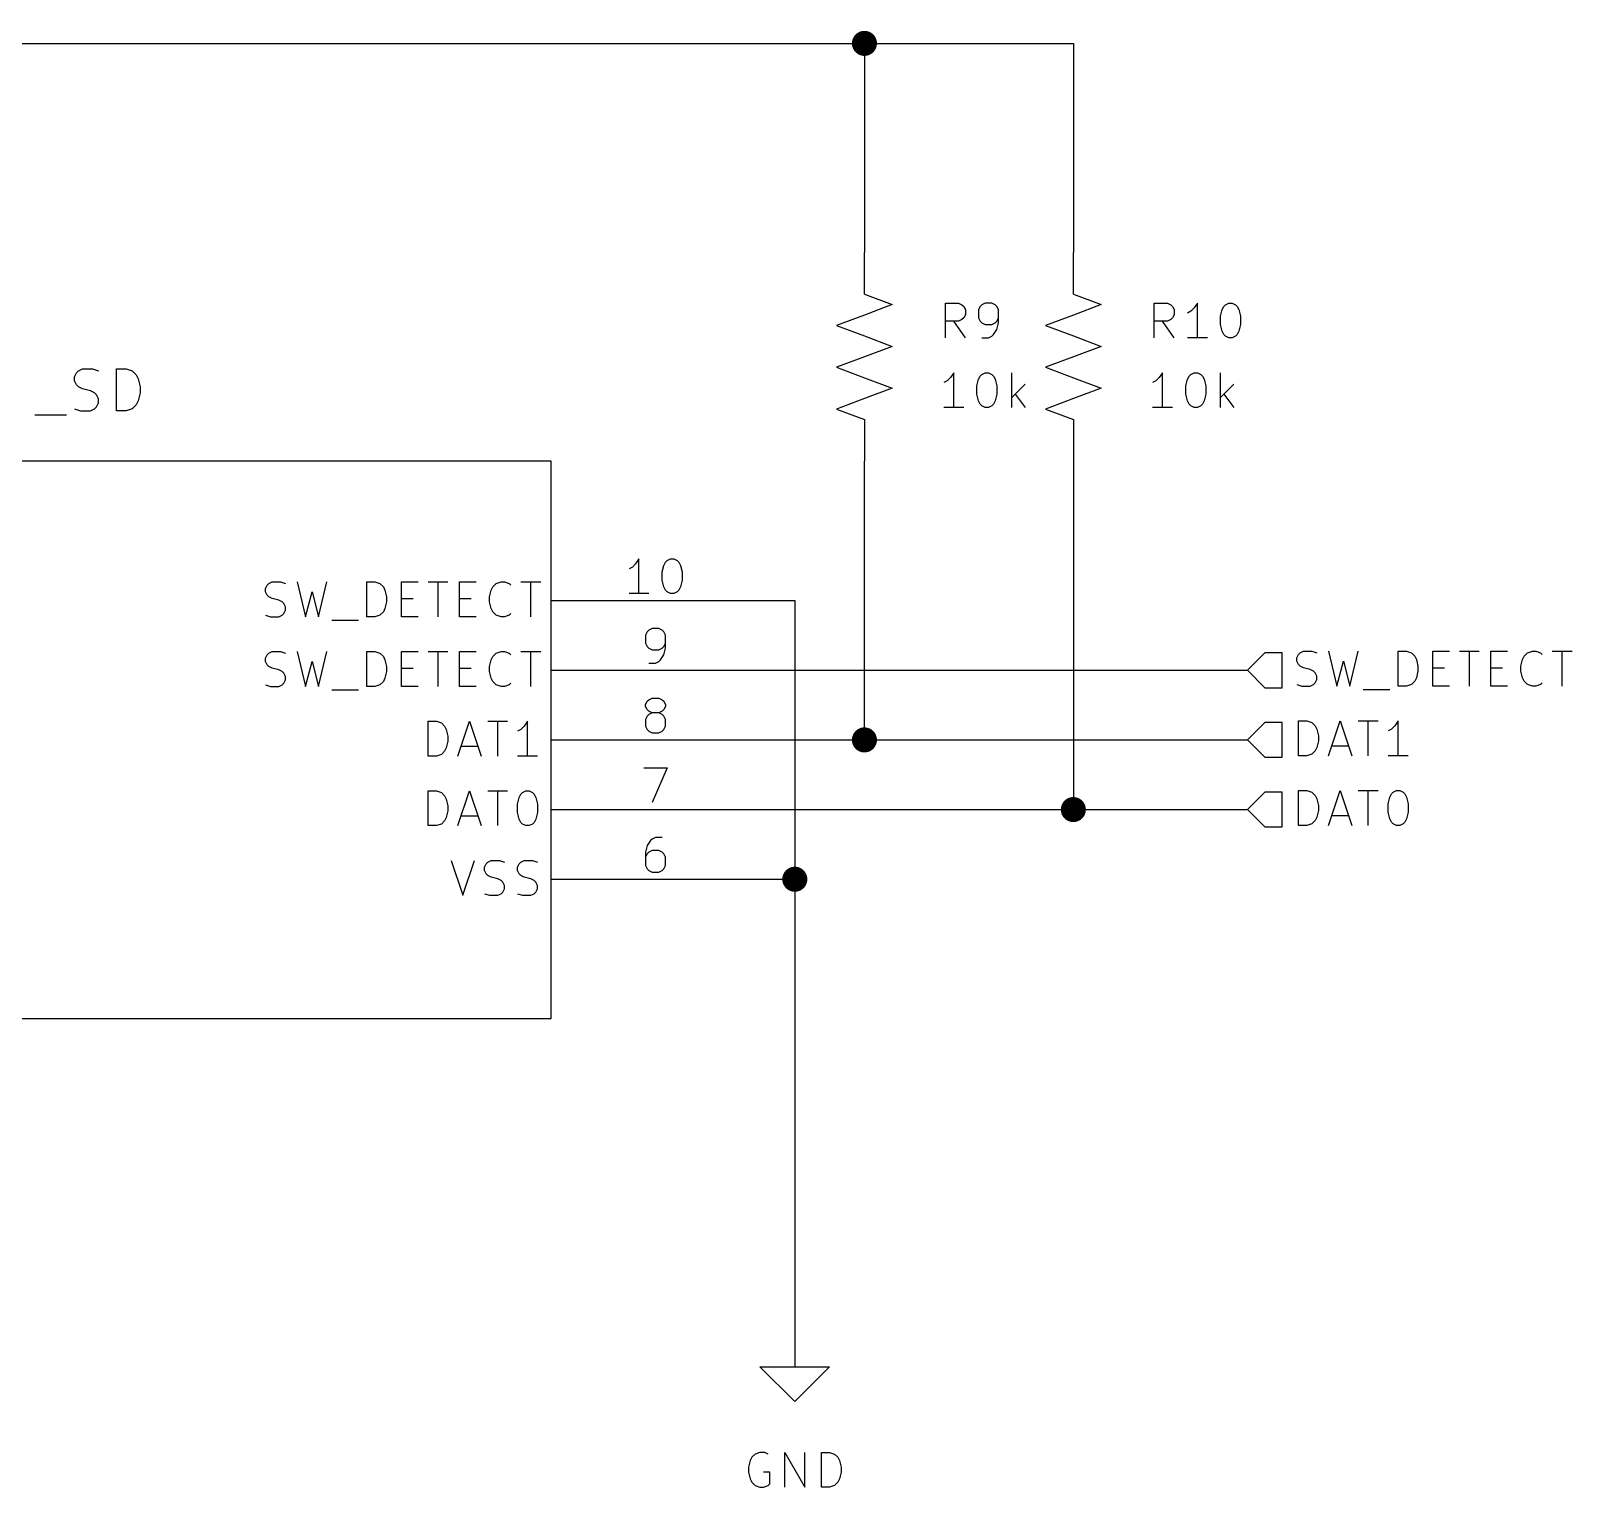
# Model space of a CAD drawing. Extents: x 0.4 to 11.3, y -7.9 to -0.4.
# Drawn here: x 5.853 to 8.066, y -5.373 to -3.282 of the extents above; entities that cross this region are included whole.
import ezdxf

# ---------------------------------------------------------------- set-up
doc = ezdxf.new("R2010")
doc.units = 0
doc.header["$MEASUREMENT"] = 0
for name, color, linetype in [('BROWN2', 54, 'CONTINUOUS'), ('CYAN2', 4, 'CONTINUOUS'), ('GREEN3', 91, 'CONTINUOUS'), ('LYELLOW', 51, 'CONTINUOUS'), ('RED2', 1, 'CONTINUOUS'), ('RED3', 11, 'CONTINUOUS')]:
    doc.layers.add(name, color=color, linetype=linetype)

msp = doc.modelspace()

# ---------------------------------------------------------------- linework, layer by layer
at = {"layer": 'BROWN2', "linetype": 'CONTINUOUS'}
for p, q in [((7.625, -4.175), (7.6, -4.2)), ((7.65, -4.175), (7.625, -4.175)), ((7.65, -4.225), (7.65, -4.175)), ((7.6711, -4.1823), (7.6735, -4.1776)), ((7.6711, -4.1871), (7.6711, -4.1823)), ((7.6735, -4.1776), (7.6759, -4.1752)), ((7.6759, -4.1752), (7.6807, -4.1728)), ((7.6807, -4.1728), (7.6926, -4.1728)), ((7.6926, -4.1728), (7.6997, -4.1752)), ((7.7164, -4.1728), (7.7283, -4.2228)), ((7.7473, -4.2228), (7.7592, -4.1728)), ((7.8164, -4.2228), (7.8164, -4.1728)), ((7.8164, -4.1728), (7.8283, -4.1728)), ((7.8283, -4.1728), (7.8354, -4.1752)), ((7.8354, -4.1752), (7.8402, -4.1799)), ((7.8402, -4.1799), (7.8426, -4.1847)), ((7.8664, -4.2228), (7.8664, -4.1728)), ((7.8664, -4.1728), (7.8902, -4.1728)), ((7.9045, -4.1728), (7.933, -4.1728)), ((7.9187, -4.2228), (7.9187, -4.1728)), ((7.9497, -4.2228), (7.9497, -4.1728)), ((7.9497, -4.1728), (7.9735, -4.1728)), ((7.9949, -4.1847), (7.9973, -4.1799)), ((7.9973, -4.1799), (8.0021, -4.1752)), ((8.0021, -4.1752), (8.0092, -4.1728)), ((8.0092, -4.1728), (8.014, -4.1728)), ((8.014, -4.1728), (8.0211, -4.1752)), ((8.0211, -4.1752), (8.0235, -4.1776)), ((8.0378, -4.1728), (8.0664, -4.1728)), ((8.0521, -4.2228), (8.0521, -4.1728)), ((7.6, -4.2), (7.625, -4.225)), ((7.6735, -4.1919), (7.6711, -4.1871)), ((7.6759, -4.1942), (7.6735, -4.1919)), ((7.6807, -4.1966), (7.6759, -4.1942)), ((7.6902, -4.199), (7.6807, -4.1966)), ((7.6949, -4.2014), (7.6902, -4.199)), ((7.6973, -4.2038), (7.6949, -4.2014)), ((7.6997, -4.2085), (7.6973, -4.2038)), ((7.7283, -4.2228), (7.7378, -4.1871)), ((7.7378, -4.1871), (7.7473, -4.2228)), ((7.8426, -4.1847), (7.8449, -4.1942)), ((7.8449, -4.2014), (7.8426, -4.2109)), ((7.8449, -4.1942), (7.8449, -4.2014)), ((7.8664, -4.1966), (7.883, -4.1966)), ((7.9497, -4.1966), (7.9664, -4.1966)), ((7.9926, -4.1942), (7.9949, -4.1847)), ((7.9926, -4.2014), (7.9926, -4.1942)), ((7.9949, -4.2109), (7.9926, -4.2014)), ((7.625, -4.225), (7.65, -4.225)), ((7.6711, -4.2204), (7.6783, -4.2228)), ((7.6783, -4.2228), (7.6902, -4.2228)), ((7.6902, -4.2228), (7.6949, -4.2204)), ((7.6949, -4.2204), (7.6973, -4.218)), ((7.6973, -4.218), (7.6997, -4.2133)), ((7.6997, -4.2133), (7.6997, -4.2085)), ((7.7664, -4.2276), (7.8045, -4.2276)), ((7.8283, -4.2228), (7.8164, -4.2228)), ((7.8354, -4.2204), (7.8283, -4.2228)), ((7.8402, -4.2157), (7.8354, -4.2204)), ((7.8426, -4.2109), (7.8402, -4.2157)), ((7.8902, -4.2228), (7.8664, -4.2228)), ((7.9735, -4.2228), (7.9497, -4.2228)), ((7.9973, -4.2157), (7.9949, -4.2109)), ((8.0021, -4.2204), (7.9973, -4.2157)), ((8.0092, -4.2228), (8.0021, -4.2204)), ((8.014, -4.2228), (8.0092, -4.2228)), ((8.0211, -4.2204), (8.014, -4.2228)), ((8.0235, -4.218), (8.0211, -4.2204)), ((7.625, -4.275), (7.6, -4.3)), ((7.65, -4.275), (7.625, -4.275)), ((7.65, -4.325), (7.65, -4.275)), ((7.6735, -4.3228), (7.6735, -4.2728)), ((7.6735, -4.2728), (7.6854, -4.2728)), ((7.6854, -4.2728), (7.6926, -4.2752)), ((7.6926, -4.2752), (7.6973, -4.2799)), ((7.6973, -4.2799), (7.6997, -4.2847)), ((7.6997, -4.2847), (7.7021, -4.2942)), ((7.7164, -4.3228), (7.733, -4.2728)), ((7.733, -4.2728), (7.7497, -4.3228)), ((7.7592, -4.2728), (7.7878, -4.2728)), ((7.7735, -4.3228), (7.7735, -4.2728)), ((7.8068, -4.2847), (7.8021, -4.2871)), ((7.8116, -4.2799), (7.8068, -4.2847)), ((7.8164, -4.2728), (7.8116, -4.2799)), ((7.8164, -4.3228), (7.8164, -4.2728)), ((7.6, -4.3), (7.625, -4.325)), ((7.6973, -4.3157), (7.6926, -4.3204)), ((7.6997, -4.3109), (7.6973, -4.3157)), ((7.7021, -4.3014), (7.6997, -4.3109)), ((7.7021, -4.2942), (7.7021, -4.3014)), ((7.7211, -4.3085), (7.7449, -4.3085)), ((7.625, -4.325), (7.65, -4.325)), ((7.6854, -4.3228), (7.6735, -4.3228)), ((7.6926, -4.3204), (7.6854, -4.3228)), ((7.8307, -4.3228), (7.8021, -4.3228)), ((7.625, -4.375), (7.6, -4.4)), ((7.65, -4.375), (7.625, -4.375)), ((7.65, -4.425), (7.65, -4.375)), ((7.6735, -4.4228), (7.6735, -4.3728)), ((7.6735, -4.3728), (7.6854, -4.3728)), ((7.6854, -4.3728), (7.6926, -4.3752)), ((7.6926, -4.3752), (7.6973, -4.3799)), ((7.6973, -4.3799), (7.6997, -4.3847)), ((7.7164, -4.4228), (7.733, -4.3728)), ((7.733, -4.3728), (7.7497, -4.4228)), ((7.7592, -4.3728), (7.7878, -4.3728)), ((7.7735, -4.4228), (7.7735, -4.3728)), ((7.8021, -4.3919), (7.8045, -4.3823)), ((7.8045, -4.3823), (7.8068, -4.3776)), ((7.8068, -4.3776), (7.8092, -4.3752)), ((7.8092, -4.3752), (7.814, -4.3728)), ((7.814, -4.3728), (7.8188, -4.3728)), ((7.8188, -4.3728), (7.8235, -4.3752)), ((7.8235, -4.3752), (7.8259, -4.3776)), ((7.8259, -4.3776), (7.8283, -4.3823)), ((7.8283, -4.3823), (7.8307, -4.3919)), ((7.6, -4.4), (7.625, -4.425)), ((7.6997, -4.3847), (7.7021, -4.3942)), ((7.7021, -4.4014), (7.6997, -4.4109)), ((7.7021, -4.3942), (7.7021, -4.4014)), ((7.8021, -4.4038), (7.8021, -4.3919)), ((7.8045, -4.4133), (7.8021, -4.4038)), ((7.8307, -4.4038), (7.8283, -4.4133)), ((7.8307, -4.3919), (7.8307, -4.4038)), ((7.625, -4.425), (7.65, -4.425)), ((7.6854, -4.4228), (7.6735, -4.4228)), ((7.6926, -4.4204), (7.6854, -4.4228)), ((7.6973, -4.4157), (7.6926, -4.4204)), ((7.6997, -4.4109), (7.6973, -4.4157)), ((7.7211, -4.4085), (7.7449, -4.4085)), ((7.8068, -4.418), (7.8045, -4.4133)), ((7.8092, -4.4204), (7.8068, -4.418)), ((7.814, -4.4228), (7.8092, -4.4204)), ((7.8188, -4.4228), (7.814, -4.4228)), ((7.8235, -4.4204), (7.8188, -4.4228)), ((7.8259, -4.418), (7.8235, -4.4204)), ((7.8283, -4.4133), (7.8259, -4.418))]:
    msp.add_line(p, q, dxfattribs=at)
at = {"layer": 'CYAN2', "linetype": 'CONTINUOUS'}
for p, q in [((7.1663, -3.7228), (7.1663, -3.6728)), ((7.1663, -3.6728), (7.1853, -3.6728)), ((7.1853, -3.6728), (7.1901, -3.6752)), ((7.2234, -3.6728), (7.2187, -3.6752)), ((7.2329, -3.6728), (7.2234, -3.6728)), ((7.2377, -3.6752), (7.2329, -3.6728)), ((7.4663, -3.7228), (7.4663, -3.6728)), ((7.4663, -3.6728), (7.4853, -3.6728)), ((7.4853, -3.6728), (7.4901, -3.6752)), ((7.5282, -3.6728), (7.5234, -3.6799)), ((7.5282, -3.7228), (7.5282, -3.6728)), ((7.5687, -3.6752), (7.5734, -3.6728)), ((7.5734, -3.6728), (7.5782, -3.6728)), ((7.5782, -3.6728), (7.5829, -3.6752)), ((7.1901, -3.6752), (7.1925, -3.6776)), ((7.1925, -3.6942), (7.1901, -3.6966)), ((7.1925, -3.6776), (7.1949, -3.6823)), ((7.1949, -3.6895), (7.1925, -3.6942)), ((7.1949, -3.6823), (7.1949, -3.6895)), ((7.2163, -3.6776), (7.2139, -3.6823)), ((7.2139, -3.6823), (7.2139, -3.6942)), ((7.2139, -3.6942), (7.2163, -3.699)), ((7.2187, -3.6752), (7.2163, -3.6776)), ((7.2401, -3.6776), (7.2377, -3.6752)), ((7.2425, -3.6823), (7.2401, -3.6776)), ((7.2401, -3.699), (7.2425, -3.6942)), ((7.2425, -3.7014), (7.2425, -3.6823)), ((7.4901, -3.6752), (7.4925, -3.6776)), ((7.4925, -3.6942), (7.4901, -3.6966)), ((7.4925, -3.6776), (7.4949, -3.6823)), ((7.4949, -3.6895), (7.4925, -3.6942)), ((7.4949, -3.6823), (7.4949, -3.6895)), ((7.5187, -3.6847), (7.5139, -3.6871)), ((7.5234, -3.6799), (7.5187, -3.6847)), ((7.5615, -3.6918), (7.5639, -3.6823)), ((7.5615, -3.7038), (7.5615, -3.6918)), ((7.5639, -3.6823), (7.5663, -3.6776)), ((7.5663, -3.6776), (7.5687, -3.6752)), ((7.5829, -3.6752), (7.5853, -3.6776)), ((7.5853, -3.6776), (7.5877, -3.6823)), ((7.5877, -3.6823), (7.5901, -3.6918)), ((7.5901, -3.6918), (7.5901, -3.7038)), ((7.1853, -3.699), (7.1663, -3.699)), ((7.1949, -3.7228), (7.1782, -3.699)), ((7.1901, -3.6966), (7.1853, -3.699)), ((7.2163, -3.699), (7.2187, -3.7014)), ((7.2187, -3.7014), (7.2234, -3.7038)), ((7.2234, -3.7038), (7.2329, -3.7038)), ((7.2329, -3.7038), (7.2377, -3.7014)), ((7.2329, -3.7204), (7.2353, -3.718)), ((7.2353, -3.718), (7.2401, -3.7109)), ((7.2377, -3.7014), (7.2401, -3.699)), ((7.2401, -3.7109), (7.2425, -3.7014)), ((7.4853, -3.699), (7.4663, -3.699)), ((7.4949, -3.7228), (7.4782, -3.699)), ((7.4901, -3.6966), (7.4853, -3.699)), ((7.5639, -3.7133), (7.5615, -3.7038)), ((7.5663, -3.718), (7.5639, -3.7133)), ((7.5687, -3.7204), (7.5663, -3.718)), ((7.5853, -3.718), (7.5829, -3.7204)), ((7.5877, -3.7133), (7.5853, -3.718)), ((7.5901, -3.7038), (7.5877, -3.7133)), ((7.2187, -3.7228), (7.2282, -3.7228)), ((7.2282, -3.7228), (7.2329, -3.7204)), ((7.5425, -3.7228), (7.5139, -3.7228)), ((7.5734, -3.7228), (7.5687, -3.7204)), ((7.5782, -3.7228), (7.5734, -3.7228)), ((7.5829, -3.7204), (7.5782, -3.7228)), ((5.9157, -3.7788), (5.9186, -3.7731)), ((5.9157, -3.7788), (5.9186, -3.7731)), ((5.9157, -3.7845), (5.9157, -3.7788)), ((5.9157, -3.7845), (5.9157, -3.7788)), ((5.9186, -3.7902), (5.9157, -3.7845)), ((5.9186, -3.7902), (5.9157, -3.7845)), ((5.9186, -3.7731), (5.9214, -3.7702)), ((5.9186, -3.7731), (5.9214, -3.7702)), ((5.9214, -3.7702), (5.9271, -3.7674)), ((5.9214, -3.7702), (5.9271, -3.7674)), ((5.9271, -3.7674), (5.9414, -3.7674)), ((5.9271, -3.7674), (5.9414, -3.7674)), ((5.9414, -3.7674), (5.95, -3.7702)), ((5.9414, -3.7674), (5.95, -3.7702)), ((5.9757, -3.8274), (5.9757, -3.7674)), ((5.9757, -3.7674), (5.99, -3.7674)), ((5.9757, -3.8274), (5.9757, -3.7674)), ((5.9757, -3.7674), (5.99, -3.7674)), ((5.99, -3.7674), (5.9986, -3.7702)), ((5.99, -3.7674), (5.9986, -3.7702)), ((5.9986, -3.7702), (6.0043, -3.7759)), ((5.9986, -3.7702), (6.0043, -3.7759)), ((6.0043, -3.7759), (6.0071, -3.7816)), ((6.0043, -3.7759), (6.0071, -3.7816)), ((6.0071, -3.7816), (6.01, -3.7931)), ((6.0071, -3.7816), (6.01, -3.7931)), ((7.1687, -3.7847), (7.1639, -3.7871)), ((7.1734, -3.7799), (7.1687, -3.7847)), ((7.1782, -3.7728), (7.1734, -3.7799)), ((7.1782, -3.8228), (7.1782, -3.7728)), ((7.2115, -3.7918), (7.2139, -3.7823)), ((7.2139, -3.7823), (7.2163, -3.7776)), ((7.2163, -3.7776), (7.2187, -3.7752)), ((7.2187, -3.7752), (7.2234, -3.7728)), ((7.2234, -3.7728), (7.2282, -3.7728)), ((7.2282, -3.7728), (7.2329, -3.7752)), ((7.2329, -3.7752), (7.2353, -3.7776)), ((7.2353, -3.7776), (7.2377, -3.7823)), ((7.2377, -3.7823), (7.2401, -3.7918)), ((7.2615, -3.8228), (7.2615, -3.7728)), ((7.4687, -3.7847), (7.4639, -3.7871)), ((7.4734, -3.7799), (7.4687, -3.7847)), ((7.4782, -3.7728), (7.4734, -3.7799)), ((7.4782, -3.8228), (7.4782, -3.7728)), ((7.5115, -3.7918), (7.5139, -3.7823)), ((7.5139, -3.7823), (7.5163, -3.7776)), ((7.5163, -3.7776), (7.5187, -3.7752)), ((7.5187, -3.7752), (7.5234, -3.7728)), ((7.5234, -3.7728), (7.5282, -3.7728)), ((7.5282, -3.7728), (7.5329, -3.7752)), ((7.5329, -3.7752), (7.5353, -3.7776)), ((7.5353, -3.7776), (7.5377, -3.7823)), ((7.5377, -3.7823), (7.5401, -3.7918)), ((7.5615, -3.8228), (7.5615, -3.7728)), ((5.9214, -3.7931), (5.9186, -3.7902)), ((5.9214, -3.7931), (5.9186, -3.7902)), ((5.9271, -3.7959), (5.9214, -3.7931)), ((5.9271, -3.7959), (5.9214, -3.7931)), ((5.9386, -3.7988), (5.9271, -3.7959)), ((5.9386, -3.7988), (5.9271, -3.7959)), ((5.9443, -3.8016), (5.9386, -3.7988)), ((5.9443, -3.8016), (5.9386, -3.7988)), ((5.9471, -3.8045), (5.9443, -3.8016)), ((5.9471, -3.8045), (5.9443, -3.8016)), ((5.95, -3.8102), (5.9471, -3.8045)), ((5.95, -3.8102), (5.9471, -3.8045)), ((6.01, -3.8016), (6.0071, -3.8131)), ((6.01, -3.8016), (6.0071, -3.8131)), ((6.01, -3.7931), (6.01, -3.8016)), ((6.01, -3.7931), (6.01, -3.8016)), ((7.2115, -3.8038), (7.2115, -3.7918)), ((7.2139, -3.8133), (7.2115, -3.8038)), ((7.2401, -3.8038), (7.2377, -3.8133)), ((7.2401, -3.7918), (7.2401, -3.8038)), ((7.2806, -3.7895), (7.2615, -3.8085)), ((7.2663, -3.8038), (7.2806, -3.8228)), ((7.5115, -3.8038), (7.5115, -3.7918)), ((7.5139, -3.8133), (7.5115, -3.8038)), ((7.5401, -3.8038), (7.5377, -3.8133)), ((7.5401, -3.7918), (7.5401, -3.8038)), ((7.5806, -3.7895), (7.5615, -3.8085)), ((7.5663, -3.8038), (7.5806, -3.8228)), ((5.9157, -3.8245), (5.9243, -3.8274)), ((5.9157, -3.8245), (5.9243, -3.8274)), ((5.9243, -3.8274), (5.9386, -3.8274)), ((5.9243, -3.8274), (5.9386, -3.8274)), ((5.9386, -3.8274), (5.9443, -3.8245)), ((5.9386, -3.8274), (5.9443, -3.8245)), ((5.9443, -3.8245), (5.9471, -3.8216)), ((5.9443, -3.8245), (5.9471, -3.8216)), ((5.9471, -3.8216), (5.95, -3.8159)), ((5.9471, -3.8216), (5.95, -3.8159)), ((5.95, -3.8159), (5.95, -3.8102)), ((5.95, -3.8159), (5.95, -3.8102)), ((5.99, -3.8274), (5.9757, -3.8274)), ((5.99, -3.8274), (5.9757, -3.8274)), ((5.9986, -3.8245), (5.99, -3.8274)), ((5.9986, -3.8245), (5.99, -3.8274)), ((6.0043, -3.8188), (5.9986, -3.8245)), ((6.0043, -3.8188), (5.9986, -3.8245)), ((6.0071, -3.8131), (6.0043, -3.8188)), ((6.0071, -3.8131), (6.0043, -3.8188)), ((7.1925, -3.8228), (7.1639, -3.8228)), ((7.2163, -3.818), (7.2139, -3.8133)), ((7.2187, -3.8204), (7.2163, -3.818)), ((7.2234, -3.8228), (7.2187, -3.8204)), ((7.2282, -3.8228), (7.2234, -3.8228)), ((7.2329, -3.8204), (7.2282, -3.8228)), ((7.2353, -3.818), (7.2329, -3.8204)), ((7.2377, -3.8133), (7.2353, -3.818)), ((7.4925, -3.8228), (7.4639, -3.8228)), ((7.5163, -3.818), (7.5139, -3.8133)), ((7.5187, -3.8204), (7.5163, -3.818)), ((7.5234, -3.8228), (7.5187, -3.8204)), ((7.5282, -3.8228), (7.5234, -3.8228)), ((7.5329, -3.8204), (7.5282, -3.8228)), ((7.5353, -3.818), (7.5329, -3.8204)), ((7.5377, -3.8133), (7.5353, -3.818)), ((5.8586, -3.8331), (5.9043, -3.8331)), ((5.8586, -3.8331), (5.9043, -3.8331)), ((6.19, -4.0827), (6.1924, -4.0779)), ((6.19, -4.0827), (6.1924, -4.0779)), ((6.19, -4.0874), (6.19, -4.0827)), ((6.19, -4.0874), (6.19, -4.0827)), ((6.1924, -4.0922), (6.19, -4.0874)), ((6.1924, -4.0922), (6.19, -4.0874)), ((6.1924, -4.0779), (6.1948, -4.0755)), ((6.1924, -4.0779), (6.1948, -4.0755)), ((6.1948, -4.0946), (6.1924, -4.0922)), ((6.1948, -4.0946), (6.1924, -4.0922)), ((6.1948, -4.0755), (6.1995, -4.0731)), ((6.1948, -4.0755), (6.1995, -4.0731)), ((6.1995, -4.0969), (6.1948, -4.0946)), ((6.1995, -4.0969), (6.1948, -4.0946)), ((6.1995, -4.0731), (6.2114, -4.0731)), ((6.1995, -4.0731), (6.2114, -4.0731)), ((6.2114, -4.0731), (6.2186, -4.0755)), ((6.2114, -4.0731), (6.2186, -4.0755)), ((6.2352, -4.0731), (6.2471, -4.1231)), ((6.2352, -4.0731), (6.2471, -4.1231)), ((6.2471, -4.1231), (6.2567, -4.0874)), ((6.2471, -4.1231), (6.2567, -4.0874)), ((6.2567, -4.0874), (6.2662, -4.1231)), ((6.2567, -4.0874), (6.2662, -4.1231)), ((6.2662, -4.1231), (6.2781, -4.0731)), ((6.2662, -4.1231), (6.2781, -4.0731)), ((6.3352, -4.1231), (6.3352, -4.0731)), ((6.3352, -4.0731), (6.3471, -4.0731)), ((6.3352, -4.1231), (6.3352, -4.0731)), ((6.3352, -4.0731), (6.3471, -4.0731)), ((6.3471, -4.0731), (6.3543, -4.0755)), ((6.3471, -4.0731), (6.3543, -4.0755)), ((6.3543, -4.0755), (6.3591, -4.0803)), ((6.3543, -4.0755), (6.3591, -4.0803)), ((6.3591, -4.0803), (6.3614, -4.085)), ((6.3591, -4.0803), (6.3614, -4.085)), ((6.3614, -4.085), (6.3638, -4.0946)), ((6.3614, -4.085), (6.3638, -4.0946)), ((6.3638, -4.0946), (6.3638, -4.1017)), ((6.3638, -4.0946), (6.3638, -4.1017)), ((6.3852, -4.1231), (6.3852, -4.0731)), ((6.3852, -4.0731), (6.4091, -4.0731)), ((6.3852, -4.1231), (6.3852, -4.0731)), ((6.3852, -4.0731), (6.4091, -4.0731)), ((6.4233, -4.0731), (6.4519, -4.0731)), ((6.4233, -4.0731), (6.4519, -4.0731)), ((6.4376, -4.1231), (6.4376, -4.0731)), ((6.4376, -4.1231), (6.4376, -4.0731)), ((6.4686, -4.1231), (6.4686, -4.0731)), ((6.4686, -4.0731), (6.4924, -4.0731)), ((6.4686, -4.1231), (6.4686, -4.0731)), ((6.4686, -4.0731), (6.4924, -4.0731)), ((6.5114, -4.0946), (6.5138, -4.085)), ((6.5114, -4.0946), (6.5138, -4.085)), ((6.5114, -4.1017), (6.5114, -4.0946)), ((6.5114, -4.1017), (6.5114, -4.0946)), ((6.5138, -4.085), (6.5162, -4.0803)), ((6.5138, -4.085), (6.5162, -4.0803)), ((6.5162, -4.0803), (6.521, -4.0755)), ((6.5162, -4.0803), (6.521, -4.0755)), ((6.521, -4.0755), (6.5281, -4.0731)), ((6.521, -4.0755), (6.5281, -4.0731)), ((6.5281, -4.0731), (6.5329, -4.0731)), ((6.5281, -4.0731), (6.5329, -4.0731)), ((6.5329, -4.0731), (6.54, -4.0755)), ((6.5329, -4.0731), (6.54, -4.0755)), ((6.54, -4.0755), (6.5424, -4.0779)), ((6.54, -4.0755), (6.5424, -4.0779)), ((6.5567, -4.0731), (6.5852, -4.0731)), ((6.5567, -4.0731), (6.5852, -4.0731)), ((6.571, -4.1231), (6.571, -4.0731)), ((6.571, -4.1231), (6.571, -4.0731)), ((6.2091, -4.0993), (6.1995, -4.0969)), ((6.2091, -4.0993), (6.1995, -4.0969)), ((6.2138, -4.1017), (6.2091, -4.0993)), ((6.2138, -4.1017), (6.2091, -4.0993)), ((6.2162, -4.1041), (6.2138, -4.1017)), ((6.2162, -4.1041), (6.2138, -4.1017)), ((6.2186, -4.1088), (6.2162, -4.1041)), ((6.2186, -4.1088), (6.2162, -4.1041)), ((6.2162, -4.1184), (6.2186, -4.1136)), ((6.2162, -4.1184), (6.2186, -4.1136)), ((6.2186, -4.1136), (6.2186, -4.1088)), ((6.2186, -4.1136), (6.2186, -4.1088)), ((6.3591, -4.116), (6.3543, -4.1208)), ((6.3591, -4.116), (6.3543, -4.1208)), ((6.3614, -4.1112), (6.3591, -4.116)), ((6.3614, -4.1112), (6.3591, -4.116)), ((6.3638, -4.1017), (6.3614, -4.1112)), ((6.3638, -4.1017), (6.3614, -4.1112)), ((6.3852, -4.0969), (6.4019, -4.0969)), ((6.3852, -4.0969), (6.4019, -4.0969)), ((6.4686, -4.0969), (6.4852, -4.0969)), ((6.4686, -4.0969), (6.4852, -4.0969)), ((6.5138, -4.1112), (6.5114, -4.1017)), ((6.5138, -4.1112), (6.5114, -4.1017)), ((6.5162, -4.116), (6.5138, -4.1112)), ((6.5162, -4.116), (6.5138, -4.1112)), ((6.521, -4.1208), (6.5162, -4.116)), ((6.521, -4.1208), (6.5162, -4.116)), ((6.19, -4.1208), (6.1971, -4.1231)), ((6.19, -4.1208), (6.1971, -4.1231)), ((6.1971, -4.1231), (6.2091, -4.1231)), ((6.1971, -4.1231), (6.2091, -4.1231)), ((6.2091, -4.1231), (6.2138, -4.1208)), ((6.2091, -4.1231), (6.2138, -4.1208)), ((6.2138, -4.1208), (6.2162, -4.1184)), ((6.2138, -4.1208), (6.2162, -4.1184)), ((6.2852, -4.1279), (6.3233, -4.1279)), ((6.2852, -4.1279), (6.3233, -4.1279)), ((6.3471, -4.1231), (6.3352, -4.1231)), ((6.3471, -4.1231), (6.3352, -4.1231)), ((6.3543, -4.1208), (6.3471, -4.1231)), ((6.3543, -4.1208), (6.3471, -4.1231)), ((6.4091, -4.1231), (6.3852, -4.1231)), ((6.4091, -4.1231), (6.3852, -4.1231)), ((6.4924, -4.1231), (6.4686, -4.1231)), ((6.4924, -4.1231), (6.4686, -4.1231)), ((6.5281, -4.1231), (6.521, -4.1208)), ((6.5281, -4.1231), (6.521, -4.1208)), ((6.5329, -4.1231), (6.5281, -4.1231)), ((6.5329, -4.1231), (6.5281, -4.1231)), ((6.54, -4.1208), (6.5329, -4.1231)), ((6.54, -4.1208), (6.5329, -4.1231)), ((6.5424, -4.1184), (6.54, -4.1208)), ((6.5424, -4.1184), (6.54, -4.1208)), ((6.19, -4.1827), (6.1924, -4.1779)), ((6.19, -4.1827), (6.1924, -4.1779)), ((6.19, -4.1874), (6.19, -4.1827)), ((6.19, -4.1874), (6.19, -4.1827)), ((6.1924, -4.1779), (6.1948, -4.1755)), ((6.1924, -4.1779), (6.1948, -4.1755)), ((6.1948, -4.1755), (6.1995, -4.1731)), ((6.1948, -4.1755), (6.1995, -4.1731)), ((6.1995, -4.1731), (6.2114, -4.1731)), ((6.1995, -4.1731), (6.2114, -4.1731)), ((6.2114, -4.1731), (6.2186, -4.1755)), ((6.2114, -4.1731), (6.2186, -4.1755)), ((6.2352, -4.1731), (6.2471, -4.2231)), ((6.2352, -4.1731), (6.2471, -4.2231)), ((6.2662, -4.2231), (6.2781, -4.1731)), ((6.2662, -4.2231), (6.2781, -4.1731)), ((6.3352, -4.2231), (6.3352, -4.1731)), ((6.3352, -4.1731), (6.3471, -4.1731)), ((6.3352, -4.2231), (6.3352, -4.1731)), ((6.3352, -4.1731), (6.3471, -4.1731)), ((6.3471, -4.1731), (6.3543, -4.1755)), ((6.3471, -4.1731), (6.3543, -4.1755)), ((6.3543, -4.1755), (6.3591, -4.1803)), ((6.3543, -4.1755), (6.3591, -4.1803)), ((6.3591, -4.1803), (6.3614, -4.185)), ((6.3591, -4.1803), (6.3614, -4.185)), ((6.3852, -4.2231), (6.3852, -4.1731)), ((6.3852, -4.1731), (6.4091, -4.1731)), ((6.3852, -4.2231), (6.3852, -4.1731)), ((6.3852, -4.1731), (6.4091, -4.1731)), ((6.4233, -4.1731), (6.4519, -4.1731)), ((6.4233, -4.1731), (6.4519, -4.1731)), ((6.4376, -4.2231), (6.4376, -4.1731)), ((6.4376, -4.2231), (6.4376, -4.1731)), ((6.4686, -4.2231), (6.4686, -4.1731)), ((6.4686, -4.1731), (6.4924, -4.1731)), ((6.4686, -4.2231), (6.4686, -4.1731)), ((6.4686, -4.1731), (6.4924, -4.1731)), ((6.5138, -4.185), (6.5162, -4.1803)), ((6.5138, -4.185), (6.5162, -4.1803)), ((6.5162, -4.1803), (6.521, -4.1755)), ((6.5162, -4.1803), (6.521, -4.1755)), ((6.521, -4.1755), (6.5281, -4.1731)), ((6.521, -4.1755), (6.5281, -4.1731)), ((6.5281, -4.1731), (6.5329, -4.1731)), ((6.5281, -4.1731), (6.5329, -4.1731)), ((6.5329, -4.1731), (6.54, -4.1755)), ((6.5329, -4.1731), (6.54, -4.1755)), ((6.54, -4.1755), (6.5424, -4.1779)), ((6.54, -4.1755), (6.5424, -4.1779)), ((6.5567, -4.1731), (6.5852, -4.1731)), ((6.5567, -4.1731), (6.5852, -4.1731)), ((6.571, -4.2231), (6.571, -4.1731)), ((6.571, -4.2231), (6.571, -4.1731)), ((6.1924, -4.1922), (6.19, -4.1874)), ((6.1924, -4.1922), (6.19, -4.1874)), ((6.1948, -4.1946), (6.1924, -4.1922)), ((6.1948, -4.1946), (6.1924, -4.1922)), ((6.1995, -4.1969), (6.1948, -4.1946)), ((6.1995, -4.1969), (6.1948, -4.1946)), ((6.2091, -4.1993), (6.1995, -4.1969)), ((6.2091, -4.1993), (6.1995, -4.1969)), ((6.2138, -4.2017), (6.2091, -4.1993)), ((6.2138, -4.2017), (6.2091, -4.1993)), ((6.2162, -4.2041), (6.2138, -4.2017)), ((6.2162, -4.2041), (6.2138, -4.2017)), ((6.2186, -4.2088), (6.2162, -4.2041)), ((6.2186, -4.2088), (6.2162, -4.2041)), ((6.2471, -4.2231), (6.2567, -4.1874)), ((6.2471, -4.2231), (6.2567, -4.1874)), ((6.2567, -4.1874), (6.2662, -4.2231)), ((6.2567, -4.1874), (6.2662, -4.2231)), ((6.3614, -4.185), (6.3638, -4.1946)), ((6.3614, -4.185), (6.3638, -4.1946)), ((6.3638, -4.2017), (6.3614, -4.2112)), ((6.3638, -4.2017), (6.3614, -4.2112)), ((6.3638, -4.1946), (6.3638, -4.2017)), ((6.3638, -4.1946), (6.3638, -4.2017)), ((6.3852, -4.1969), (6.4019, -4.1969)), ((6.3852, -4.1969), (6.4019, -4.1969)), ((6.4686, -4.1969), (6.4852, -4.1969)), ((6.4686, -4.1969), (6.4852, -4.1969)), ((6.5114, -4.1946), (6.5138, -4.185)), ((6.5114, -4.1946), (6.5138, -4.185)), ((6.5114, -4.2017), (6.5114, -4.1946)), ((6.5114, -4.2017), (6.5114, -4.1946)), ((6.5138, -4.2112), (6.5114, -4.2017)), ((6.5138, -4.2112), (6.5114, -4.2017)), ((6.19, -4.2208), (6.1971, -4.2231)), ((6.19, -4.2208), (6.1971, -4.2231)), ((6.1971, -4.2231), (6.2091, -4.2231)), ((6.1971, -4.2231), (6.2091, -4.2231)), ((6.2091, -4.2231), (6.2138, -4.2208)), ((6.2091, -4.2231), (6.2138, -4.2208)), ((6.2138, -4.2208), (6.2162, -4.2184)), ((6.2138, -4.2208), (6.2162, -4.2184)), ((6.2162, -4.2184), (6.2186, -4.2136)), ((6.2162, -4.2184), (6.2186, -4.2136)), ((6.2186, -4.2136), (6.2186, -4.2088)), ((6.2186, -4.2136), (6.2186, -4.2088)), ((6.3471, -4.2231), (6.3352, -4.2231)), ((6.3471, -4.2231), (6.3352, -4.2231)), ((6.3543, -4.2208), (6.3471, -4.2231)), ((6.3543, -4.2208), (6.3471, -4.2231)), ((6.3591, -4.216), (6.3543, -4.2208)), ((6.3591, -4.216), (6.3543, -4.2208)), ((6.3614, -4.2112), (6.3591, -4.216)), ((6.3614, -4.2112), (6.3591, -4.216)), ((6.4091, -4.2231), (6.3852, -4.2231)), ((6.4091, -4.2231), (6.3852, -4.2231)), ((6.4924, -4.2231), (6.4686, -4.2231)), ((6.4924, -4.2231), (6.4686, -4.2231)), ((6.5162, -4.216), (6.5138, -4.2112)), ((6.5162, -4.216), (6.5138, -4.2112)), ((6.521, -4.2208), (6.5162, -4.216)), ((6.521, -4.2208), (6.5162, -4.216)), ((6.5281, -4.2231), (6.521, -4.2208)), ((6.5281, -4.2231), (6.521, -4.2208)), ((6.5329, -4.2231), (6.5281, -4.2231)), ((6.5329, -4.2231), (6.5281, -4.2231)), ((6.54, -4.2208), (6.5329, -4.2231)), ((6.54, -4.2208), (6.5329, -4.2231)), ((6.5424, -4.2184), (6.54, -4.2208)), ((6.5424, -4.2184), (6.54, -4.2208)), ((6.2852, -4.2279), (6.3233, -4.2279)), ((6.2852, -4.2279), (6.3233, -4.2279)), ((6.4233, -4.3231), (6.4233, -4.2731)), ((6.4233, -4.2731), (6.4352, -4.2731)), ((6.4233, -4.3231), (6.4233, -4.2731)), ((6.4233, -4.2731), (6.4352, -4.2731)), ((6.4352, -4.2731), (6.4424, -4.2755)), ((6.4352, -4.2731), (6.4424, -4.2755)), ((6.4424, -4.2755), (6.4471, -4.2803)), ((6.4424, -4.2755), (6.4471, -4.2803)), ((6.4471, -4.2803), (6.4495, -4.285)), ((6.4471, -4.2803), (6.4495, -4.285)), ((6.4495, -4.285), (6.4519, -4.2946)), ((6.4495, -4.285), (6.4519, -4.2946)), ((6.4662, -4.3231), (6.4829, -4.2731)), ((6.4662, -4.3231), (6.4829, -4.2731)), ((6.4829, -4.2731), (6.4995, -4.3231)), ((6.4829, -4.2731), (6.4995, -4.3231)), ((6.509, -4.2731), (6.5376, -4.2731)), ((6.509, -4.2731), (6.5376, -4.2731)), ((6.5233, -4.3231), (6.5233, -4.2731)), ((6.5233, -4.3231), (6.5233, -4.2731)), ((6.5567, -4.285), (6.5519, -4.2874)), ((6.5567, -4.285), (6.5519, -4.2874)), ((6.5614, -4.2803), (6.5567, -4.285)), ((6.5614, -4.2803), (6.5567, -4.285)), ((6.5662, -4.2731), (6.5614, -4.2803)), ((6.5662, -4.2731), (6.5614, -4.2803)), ((6.5662, -4.3231), (6.5662, -4.2731)), ((6.5662, -4.3231), (6.5662, -4.2731)), ((6.4471, -4.316), (6.4424, -4.3208)), ((6.4471, -4.316), (6.4424, -4.3208)), ((6.4495, -4.3112), (6.4471, -4.316)), ((6.4495, -4.3112), (6.4471, -4.316)), ((6.4519, -4.3017), (6.4495, -4.3112)), ((6.4519, -4.3017), (6.4495, -4.3112)), ((6.4519, -4.2946), (6.4519, -4.3017)), ((6.4519, -4.2946), (6.4519, -4.3017)), ((6.471, -4.3088), (6.4948, -4.3088)), ((6.471, -4.3088), (6.4948, -4.3088)), ((6.4352, -4.3231), (6.4233, -4.3231)), ((6.4352, -4.3231), (6.4233, -4.3231)), ((6.4424, -4.3208), (6.4352, -4.3231)), ((6.4424, -4.3208), (6.4352, -4.3231)), ((6.5805, -4.3231), (6.5519, -4.3231)), ((6.5805, -4.3231), (6.5519, -4.3231)), ((6.4233, -4.4231), (6.4233, -4.3731)), ((6.4233, -4.3731), (6.4352, -4.3731)), ((6.4233, -4.4231), (6.4233, -4.3731)), ((6.4233, -4.3731), (6.4352, -4.3731)), ((6.4352, -4.3731), (6.4424, -4.3755)), ((6.4352, -4.3731), (6.4424, -4.3755)), ((6.4424, -4.3755), (6.4471, -4.3803)), ((6.4424, -4.3755), (6.4471, -4.3803)), ((6.4471, -4.3803), (6.4495, -4.385)), ((6.4471, -4.3803), (6.4495, -4.385)), ((6.4662, -4.4231), (6.4829, -4.3731)), ((6.4662, -4.4231), (6.4829, -4.3731)), ((6.4829, -4.3731), (6.4995, -4.4231)), ((6.4829, -4.3731), (6.4995, -4.4231)), ((6.509, -4.3731), (6.5376, -4.3731)), ((6.509, -4.3731), (6.5376, -4.3731)), ((6.5233, -4.4231), (6.5233, -4.3731)), ((6.5233, -4.4231), (6.5233, -4.3731)), ((6.5519, -4.3922), (6.5543, -4.3827)), ((6.5519, -4.3922), (6.5543, -4.3827)), ((6.5543, -4.3827), (6.5567, -4.3779)), ((6.5543, -4.3827), (6.5567, -4.3779)), ((6.5567, -4.3779), (6.559, -4.3755)), ((6.5567, -4.3779), (6.559, -4.3755)), ((6.559, -4.3755), (6.5638, -4.3731)), ((6.559, -4.3755), (6.5638, -4.3731)), ((6.5638, -4.3731), (6.5686, -4.3731)), ((6.5638, -4.3731), (6.5686, -4.3731)), ((6.5686, -4.3731), (6.5733, -4.3755)), ((6.5686, -4.3731), (6.5733, -4.3755)), ((6.5733, -4.3755), (6.5757, -4.3779)), ((6.5733, -4.3755), (6.5757, -4.3779)), ((6.5757, -4.3779), (6.5781, -4.3827)), ((6.5757, -4.3779), (6.5781, -4.3827)), ((6.5781, -4.3827), (6.5805, -4.3922)), ((6.5781, -4.3827), (6.5805, -4.3922)), ((6.4495, -4.385), (6.4519, -4.3946)), ((6.4495, -4.385), (6.4519, -4.3946)), ((6.4519, -4.4017), (6.4495, -4.4112)), ((6.4519, -4.4017), (6.4495, -4.4112)), ((6.4519, -4.3946), (6.4519, -4.4017)), ((6.4519, -4.3946), (6.4519, -4.4017)), ((6.5519, -4.4041), (6.5519, -4.3922)), ((6.5519, -4.4041), (6.5519, -4.3922)), ((6.5543, -4.4136), (6.5519, -4.4041)), ((6.5543, -4.4136), (6.5519, -4.4041)), ((6.5805, -4.4041), (6.5781, -4.4136)), ((6.5805, -4.4041), (6.5781, -4.4136)), ((6.5805, -4.3922), (6.5805, -4.4041)), ((6.5805, -4.3922), (6.5805, -4.4041)), ((6.4352, -4.4231), (6.4233, -4.4231)), ((6.4352, -4.4231), (6.4233, -4.4231)), ((6.4424, -4.4208), (6.4352, -4.4231)), ((6.4424, -4.4208), (6.4352, -4.4231)), ((6.4471, -4.416), (6.4424, -4.4208)), ((6.4471, -4.416), (6.4424, -4.4208)), ((6.4495, -4.4112), (6.4471, -4.416)), ((6.4495, -4.4112), (6.4471, -4.416)), ((6.471, -4.4088), (6.4948, -4.4088)), ((6.471, -4.4088), (6.4948, -4.4088)), ((6.5567, -4.4184), (6.5543, -4.4136)), ((6.5567, -4.4184), (6.5543, -4.4136)), ((6.559, -4.4208), (6.5567, -4.4184)), ((6.559, -4.4208), (6.5567, -4.4184)), ((6.5638, -4.4231), (6.559, -4.4208)), ((6.5638, -4.4231), (6.559, -4.4208)), ((6.5686, -4.4231), (6.5638, -4.4231)), ((6.5686, -4.4231), (6.5638, -4.4231)), ((6.5733, -4.4208), (6.5686, -4.4231)), ((6.5733, -4.4208), (6.5686, -4.4231)), ((6.5757, -4.4184), (6.5733, -4.4208)), ((6.5757, -4.4184), (6.5733, -4.4208)), ((6.5781, -4.4136), (6.5757, -4.4184)), ((6.5781, -4.4136), (6.5757, -4.4184)), ((6.4567, -4.4731), (6.4733, -4.5231)), ((6.4567, -4.4731), (6.4733, -4.5231)), ((6.4733, -4.5231), (6.49, -4.4731)), ((6.4733, -4.5231), (6.49, -4.4731)), ((6.5043, -4.4827), (6.5067, -4.4779)), ((6.5043, -4.4827), (6.5067, -4.4779)), ((6.5043, -4.4874), (6.5043, -4.4827)), ((6.5043, -4.4874), (6.5043, -4.4827)), ((6.5067, -4.4922), (6.5043, -4.4874)), ((6.5067, -4.4922), (6.5043, -4.4874)), ((6.5067, -4.4779), (6.509, -4.4755)), ((6.5067, -4.4779), (6.509, -4.4755)), ((6.509, -4.4946), (6.5067, -4.4922)), ((6.509, -4.4946), (6.5067, -4.4922)), ((6.509, -4.4755), (6.5138, -4.4731)), ((6.509, -4.4755), (6.5138, -4.4731)), ((6.5138, -4.4731), (6.5257, -4.4731)), ((6.5138, -4.4731), (6.5257, -4.4731)), ((6.5257, -4.4731), (6.5329, -4.4755)), ((6.5257, -4.4731), (6.5329, -4.4755)), ((6.5519, -4.4827), (6.5543, -4.4779)), ((6.5519, -4.4827), (6.5543, -4.4779)), ((6.5519, -4.4874), (6.5519, -4.4827)), ((6.5519, -4.4874), (6.5519, -4.4827)), ((6.5543, -4.4922), (6.5519, -4.4874)), ((6.5543, -4.4922), (6.5519, -4.4874)), ((6.5543, -4.4779), (6.5567, -4.4755)), ((6.5543, -4.4779), (6.5567, -4.4755)), ((6.5567, -4.4946), (6.5543, -4.4922)), ((6.5567, -4.4946), (6.5543, -4.4922)), ((6.5567, -4.4755), (6.5614, -4.4731)), ((6.5567, -4.4755), (6.5614, -4.4731)), ((6.5614, -4.4731), (6.5733, -4.4731)), ((6.5614, -4.4731), (6.5733, -4.4731)), ((6.5733, -4.4731), (6.5805, -4.4755)), ((6.5733, -4.4731), (6.5805, -4.4755)), ((6.5138, -4.4969), (6.509, -4.4946)), ((6.5138, -4.4969), (6.509, -4.4946)), ((6.5233, -4.4993), (6.5138, -4.4969)), ((6.5233, -4.4993), (6.5138, -4.4969)), ((6.5281, -4.5017), (6.5233, -4.4993)), ((6.5281, -4.5017), (6.5233, -4.4993)), ((6.5305, -4.5041), (6.5281, -4.5017)), ((6.5305, -4.5041), (6.5281, -4.5017)), ((6.5329, -4.5088), (6.5305, -4.5041)), ((6.5329, -4.5088), (6.5305, -4.5041)), ((6.5305, -4.5184), (6.5329, -4.5136)), ((6.5305, -4.5184), (6.5329, -4.5136)), ((6.5329, -4.5136), (6.5329, -4.5088)), ((6.5329, -4.5136), (6.5329, -4.5088)), ((6.5614, -4.4969), (6.5567, -4.4946)), ((6.5614, -4.4969), (6.5567, -4.4946)), ((6.571, -4.4993), (6.5614, -4.4969)), ((6.571, -4.4993), (6.5614, -4.4969)), ((6.5757, -4.5017), (6.571, -4.4993)), ((6.5757, -4.5017), (6.571, -4.4993)), ((6.5781, -4.5041), (6.5757, -4.5017)), ((6.5781, -4.5041), (6.5757, -4.5017)), ((6.5805, -4.5088), (6.5781, -4.5041)), ((6.5805, -4.5088), (6.5781, -4.5041)), ((6.5781, -4.5184), (6.5805, -4.5136)), ((6.5781, -4.5184), (6.5805, -4.5136)), ((6.5805, -4.5136), (6.5805, -4.5088)), ((6.5805, -4.5136), (6.5805, -4.5088)), ((6.5043, -4.5208), (6.5114, -4.5231)), ((6.5043, -4.5208), (6.5114, -4.5231)), ((6.5114, -4.5231), (6.5233, -4.5231)), ((6.5114, -4.5231), (6.5233, -4.5231)), ((6.5233, -4.5231), (6.5281, -4.5208)), ((6.5233, -4.5231), (6.5281, -4.5208)), ((6.5281, -4.5208), (6.5305, -4.5184)), ((6.5281, -4.5208), (6.5305, -4.5184)), ((6.5519, -4.5208), (6.559, -4.5231)), ((6.5519, -4.5208), (6.559, -4.5231)), ((6.559, -4.5231), (6.571, -4.5231)), ((6.559, -4.5231), (6.571, -4.5231)), ((6.571, -4.5231), (6.5757, -4.5208)), ((6.571, -4.5231), (6.5757, -4.5208)), ((6.5757, -4.5208), (6.5781, -4.5184)), ((6.5757, -4.5208), (6.5781, -4.5184)), ((6.8881, -5.3299), (6.8857, -5.3347)), ((6.8929, -5.3252), (6.8881, -5.3299)), ((6.9, -5.3228), (6.8929, -5.3252)), ((6.9071, -5.3228), (6.9, -5.3228)), ((6.9119, -5.3252), (6.9071, -5.3228)), ((6.9357, -5.3728), (6.9357, -5.3228)), ((6.9357, -5.3228), (6.9643, -5.3728)), ((6.9643, -5.3728), (6.9643, -5.3228)), ((6.9881, -5.3728), (6.9881, -5.3228)), ((6.9881, -5.3228), (7, -5.3228)), ((7, -5.3228), (7.0071, -5.3252)), ((7.0071, -5.3252), (7.0119, -5.3299)), ((7.0119, -5.3299), (7.0143, -5.3347)), ((6.8857, -5.3347), (6.8833, -5.3442)), ((6.8833, -5.3442), (6.8833, -5.3514)), ((6.8833, -5.3514), (6.8857, -5.3609)), ((6.9143, -5.3514), (6.9048, -5.3514)), ((6.9143, -5.368), (6.9143, -5.3514)), ((7.0143, -5.3347), (7.0167, -5.3442)), ((7.0167, -5.3514), (7.0143, -5.3609)), ((7.0167, -5.3442), (7.0167, -5.3514)), ((6.8857, -5.3609), (6.8881, -5.3657)), ((6.8881, -5.3657), (6.8929, -5.3704)), ((6.8929, -5.3704), (6.9, -5.3728)), ((6.9, -5.3728), (6.9048, -5.3728)), ((6.9048, -5.3728), (6.9119, -5.3704)), ((6.9119, -5.3704), (6.9143, -5.368)), ((7, -5.3728), (6.9881, -5.3728)), ((7.0071, -5.3704), (7, -5.3728)), ((7.0119, -5.3657), (7.0071, -5.3704)), ((7.0143, -5.3609), (7.0119, -5.3657))]:
    msp.add_line(p, q, dxfattribs=at)
at = {"layer": 'GREEN3', "linetype": 'CONTINUOUS'}
for p, q in [((4.7, -3.3), (7.05, -3.3)), ((7.05, -3.3), (7.05, -3.6)), ((7.05, -3.3), (7.35, -3.3)), ((7.35, -3.3), (7.35, -3.6)), ((7.05, -4.3), (7.05, -3.9)), ((7.35, -3.9), (7.35, -4.4)), ((6.9, -4.1), (6.95, -4.1)), ((6.95, -4.1), (6.95, -4.5)), ((6.9, -4.2), (7.6, -4.2)), ((6.9, -4.3), (7.05, -4.3)), ((7.05, -4.3), (7.6, -4.3)), ((6.9, -4.4), (7.35, -4.4)), ((7.35, -4.4), (7.6, -4.4)), ((6.9, -4.5), (6.95, -4.5)), ((6.95, -4.5), (6.95, -5.15))]:
    msp.add_line(p, q, dxfattribs=at)
at = {"layer": 'GREEN3', "const_width": 0.018}
for points in [[(7.041, -3.3, 1), (7.059, -3.3, 1)], [(7.041, -4.3, 1), (7.059, -4.3, 1)], [(7.341, -4.4, 1), (7.359, -4.4, 1)], [(6.941, -4.5, 1), (6.959, -4.5, 1)]]:
    msp.add_lwpolyline(points, format="xyb", close=True, dxfattribs=at)
at = {"layer": 'LYELLOW', "linetype": 'CONTINUOUS'}
for p, q in [((6.6, -3.9), (5, -3.9)), ((6.6, -4.7), (6.6, -3.9)), ((5, -4.7), (6.6, -4.7))]:
    msp.add_line(p, q, dxfattribs=at)
at = {"layer": 'RED2', "linetype": 'CONTINUOUS'}
for p, q in [((7.05, -3.65), (7.05, -3.6)), ((7.35, -3.65), (7.35, -3.6)), ((7.05, -3.66), (7.05, -3.65)), ((7.35, -3.66), (7.35, -3.65)), ((7.05, -3.66), (7.09, -3.675)), ((7.35, -3.66), (7.39, -3.675)), ((7.05, -3.69), (7.01, -3.705)), ((7.09, -3.675), (7.05, -3.69)), ((7.35, -3.69), (7.31, -3.705)), ((7.39, -3.675), (7.35, -3.69)), ((7.01, -3.705), (7.05, -3.72)), ((7.31, -3.705), (7.35, -3.72)), ((7.05, -3.72), (7.09, -3.735)), ((7.09, -3.735), (7.05, -3.75)), ((7.35, -3.72), (7.39, -3.735)), ((7.39, -3.735), (7.35, -3.75)), ((7.05, -3.75), (7.01, -3.765)), ((7.35, -3.75), (7.31, -3.765)), ((7.01, -3.765), (7.05, -3.78)), ((7.05, -3.78), (7.09, -3.795)), ((7.31, -3.765), (7.35, -3.78)), ((7.35, -3.78), (7.39, -3.795)), ((7.09, -3.795), (7.05, -3.81)), ((7.39, -3.795), (7.35, -3.81)), ((7.05, -3.81), (7.01, -3.825)), ((7.01, -3.825), (7.05, -3.84)), ((7.35, -3.81), (7.31, -3.825)), ((7.31, -3.825), (7.35, -3.84)), ((7.05, -3.84), (7.05, -3.85)), ((7.05, -3.85), (7.05, -3.9)), ((7.35, -3.84), (7.35, -3.85)), ((7.35, -3.85), (7.35, -3.9)), ((6.6, -3.9), (5, -3.9)), ((6.6, -4.7), (6.6, -3.9)), ((6.6, -4.1), (6.9, -4.1)), ((6.6, -4.1), (6.9, -4.1)), ((6.6, -4.2), (6.9, -4.2)), ((6.6, -4.2), (6.9, -4.2)), ((6.6, -4.3), (6.9, -4.3)), ((6.6, -4.3), (6.9, -4.3)), ((6.6, -4.4), (6.9, -4.4)), ((6.6, -4.4), (6.9, -4.4)), ((6.6, -4.5), (6.9, -4.5)), ((6.6, -4.5), (6.9, -4.5)), ((5, -4.7), (6.6, -4.7)), ((6.95, -5.15), (6.95, -5.2)), ((6.95, -5.25), (6.9, -5.2)), ((6.9, -5.2), (6.95, -5.2)), ((6.95, -5.2), (7, -5.2)), ((7, -5.2), (6.95, -5.25))]:
    msp.add_line(p, q, dxfattribs=at)
at = {"layer": 'RED3', "linetype": 'CONTINUOUS'}
for p, q in [((6.7214, -4.047), (6.7167, -4.0518)), ((6.7214, -4.047), (6.7167, -4.0518)), ((6.7262, -4.0399), (6.7214, -4.047)), ((6.7262, -4.0399), (6.7214, -4.047)), ((6.7262, -4.0899), (6.7262, -4.0399)), ((6.7262, -4.0899), (6.7262, -4.0399)), ((6.7595, -4.0589), (6.7619, -4.0494)), ((6.7595, -4.0589), (6.7619, -4.0494)), ((6.7619, -4.0494), (6.7643, -4.0446)), ((6.7619, -4.0494), (6.7643, -4.0446)), ((6.7643, -4.0446), (6.7667, -4.0423)), ((6.7643, -4.0446), (6.7667, -4.0423)), ((6.7667, -4.0423), (6.7714, -4.0399)), ((6.7667, -4.0423), (6.7714, -4.0399)), ((6.7714, -4.0399), (6.7762, -4.0399)), ((6.7714, -4.0399), (6.7762, -4.0399)), ((6.7762, -4.0399), (6.7809, -4.0423)), ((6.7762, -4.0399), (6.7809, -4.0423)), ((6.7809, -4.0423), (6.7833, -4.0446)), ((6.7809, -4.0423), (6.7833, -4.0446)), ((6.7833, -4.0446), (6.7857, -4.0494)), ((6.7833, -4.0446), (6.7857, -4.0494)), ((6.7857, -4.0494), (6.7881, -4.0589)), ((6.7857, -4.0494), (6.7881, -4.0589)), ((6.7167, -4.0518), (6.7119, -4.0542)), ((6.7167, -4.0518), (6.7119, -4.0542)), ((6.7595, -4.0708), (6.7595, -4.0589)), ((6.7595, -4.0708), (6.7595, -4.0589)), ((6.7619, -4.0804), (6.7595, -4.0708)), ((6.7619, -4.0804), (6.7595, -4.0708)), ((6.7881, -4.0708), (6.7857, -4.0804)), ((6.7881, -4.0708), (6.7857, -4.0804)), ((6.7881, -4.0589), (6.7881, -4.0708)), ((6.7881, -4.0589), (6.7881, -4.0708)), ((6.7405, -4.0899), (6.7119, -4.0899)), ((6.7405, -4.0899), (6.7119, -4.0899)), ((6.7643, -4.0851), (6.7619, -4.0804)), ((6.7643, -4.0851), (6.7619, -4.0804)), ((6.7667, -4.0875), (6.7643, -4.0851)), ((6.7667, -4.0875), (6.7643, -4.0851)), ((6.7714, -4.0899), (6.7667, -4.0875)), ((6.7714, -4.0899), (6.7667, -4.0875)), ((6.7762, -4.0899), (6.7714, -4.0899)), ((6.7762, -4.0899), (6.7714, -4.0899)), ((6.7809, -4.0875), (6.7762, -4.0899)), ((6.7809, -4.0875), (6.7762, -4.0899)), ((6.7833, -4.0851), (6.7809, -4.0875)), ((6.7833, -4.0851), (6.7809, -4.0875)), ((6.7857, -4.0804), (6.7833, -4.0851)), ((6.7857, -4.0804), (6.7833, -4.0851)), ((6.7381, -4.1446), (6.7357, -4.1494)), ((6.7381, -4.1446), (6.7357, -4.1494)), ((6.7357, -4.1494), (6.7357, -4.1613)), ((6.7357, -4.1494), (6.7357, -4.1613)), ((6.7357, -4.1613), (6.7381, -4.1661)), ((6.7357, -4.1613), (6.7381, -4.1661)), ((6.7405, -4.1423), (6.7381, -4.1446)), ((6.7405, -4.1423), (6.7381, -4.1446)), ((6.7452, -4.1399), (6.7405, -4.1423)), ((6.7452, -4.1399), (6.7405, -4.1423)), ((6.7548, -4.1399), (6.7452, -4.1399)), ((6.7548, -4.1399), (6.7452, -4.1399)), ((6.7595, -4.1423), (6.7548, -4.1399)), ((6.7595, -4.1423), (6.7548, -4.1399)), ((6.7619, -4.1446), (6.7595, -4.1423)), ((6.7619, -4.1446), (6.7595, -4.1423)), ((6.7643, -4.1494), (6.7619, -4.1446)), ((6.7643, -4.1494), (6.7619, -4.1446)), ((6.7619, -4.1661), (6.7643, -4.1613)), ((6.7619, -4.1661), (6.7643, -4.1613)), ((6.7643, -4.1684), (6.7643, -4.1494)), ((6.7643, -4.1684), (6.7643, -4.1494)), ((6.7381, -4.1661), (6.7405, -4.1684)), ((6.7381, -4.1661), (6.7405, -4.1684)), ((6.7405, -4.1684), (6.7452, -4.1708)), ((6.7405, -4.1684), (6.7452, -4.1708)), ((6.7452, -4.1708), (6.7548, -4.1708)), ((6.7452, -4.1708), (6.7548, -4.1708)), ((6.7548, -4.1708), (6.7595, -4.1684)), ((6.7548, -4.1708), (6.7595, -4.1684)), ((6.7571, -4.1851), (6.7619, -4.178)), ((6.7571, -4.1851), (6.7619, -4.178)), ((6.7595, -4.1684), (6.7619, -4.1661)), ((6.7595, -4.1684), (6.7619, -4.1661)), ((6.7619, -4.178), (6.7643, -4.1684)), ((6.7619, -4.178), (6.7643, -4.1684)), ((6.7405, -4.1899), (6.75, -4.1899)), ((6.7405, -4.1899), (6.75, -4.1899)), ((6.75, -4.1899), (6.7548, -4.1875)), ((6.75, -4.1899), (6.7548, -4.1875)), ((6.7548, -4.1875), (6.7571, -4.1851)), ((6.7548, -4.1875), (6.7571, -4.1851)), ((6.7357, -4.2494), (6.7381, -4.2446)), ((6.7357, -4.2494), (6.7381, -4.2446)), ((6.7357, -4.2518), (6.7357, -4.2494)), ((6.7357, -4.2518), (6.7357, -4.2494)), ((6.7381, -4.2446), (6.7405, -4.2423)), ((6.7381, -4.2446), (6.7405, -4.2423)), ((6.7405, -4.2423), (6.7452, -4.2399)), ((6.7405, -4.2423), (6.7452, -4.2399)), ((6.7452, -4.2399), (6.7548, -4.2399)), ((6.7452, -4.2399), (6.7548, -4.2399)), ((6.7548, -4.2399), (6.7595, -4.2423)), ((6.7548, -4.2399), (6.7595, -4.2423)), ((6.7595, -4.2423), (6.7619, -4.2446)), ((6.7595, -4.2423), (6.7619, -4.2446)), ((6.7619, -4.2446), (6.7643, -4.2494)), ((6.7619, -4.2446), (6.7643, -4.2494)), ((6.7643, -4.2494), (6.7643, -4.2518)), ((6.7643, -4.2494), (6.7643, -4.2518)), ((6.7381, -4.2565), (6.7357, -4.2518)), ((6.7381, -4.2565), (6.7357, -4.2518)), ((6.7381, -4.2661), (6.7357, -4.2708)), ((6.7381, -4.2661), (6.7357, -4.2708)), ((6.7357, -4.2708), (6.7357, -4.2804)), ((6.7357, -4.2708), (6.7357, -4.2804)), ((6.7405, -4.2589), (6.7381, -4.2565)), ((6.7405, -4.2589), (6.7381, -4.2565)), ((6.7405, -4.2637), (6.7381, -4.2661)), ((6.7405, -4.2637), (6.7381, -4.2661)), ((6.7452, -4.2613), (6.7405, -4.2589)), ((6.7452, -4.2613), (6.7405, -4.2589)), ((6.7452, -4.2613), (6.7405, -4.2637)), ((6.7452, -4.2613), (6.7405, -4.2637)), ((6.7548, -4.2613), (6.7452, -4.2613)), ((6.7548, -4.2613), (6.7452, -4.2613)), ((6.7595, -4.2589), (6.7548, -4.2613)), ((6.7595, -4.2589), (6.7548, -4.2613)), ((6.7595, -4.2637), (6.7548, -4.2613)), ((6.7595, -4.2637), (6.7548, -4.2613)), ((6.7619, -4.2565), (6.7595, -4.2589)), ((6.7619, -4.2565), (6.7595, -4.2589)), ((6.7619, -4.2661), (6.7595, -4.2637)), ((6.7619, -4.2661), (6.7595, -4.2637)), ((6.7643, -4.2518), (6.7619, -4.2565)), ((6.7643, -4.2518), (6.7619, -4.2565)), ((6.7643, -4.2708), (6.7619, -4.2661)), ((6.7643, -4.2708), (6.7619, -4.2661)), ((6.7643, -4.2804), (6.7643, -4.2708)), ((6.7643, -4.2804), (6.7643, -4.2708)), ((6.7357, -4.2804), (6.7381, -4.2851)), ((6.7357, -4.2804), (6.7381, -4.2851)), ((6.7381, -4.2851), (6.7405, -4.2875)), ((6.7381, -4.2851), (6.7405, -4.2875)), ((6.7405, -4.2875), (6.7452, -4.2899)), ((6.7405, -4.2875), (6.7452, -4.2899)), ((6.7452, -4.2899), (6.7548, -4.2899)), ((6.7452, -4.2899), (6.7548, -4.2899)), ((6.7548, -4.2899), (6.7595, -4.2875)), ((6.7548, -4.2899), (6.7595, -4.2875)), ((6.7595, -4.2875), (6.7619, -4.2851)), ((6.7595, -4.2875), (6.7619, -4.2851)), ((6.7619, -4.2851), (6.7643, -4.2804)), ((6.7619, -4.2851), (6.7643, -4.2804)), ((6.7333, -4.3399), (6.7667, -4.3399)), ((6.7333, -4.3399), (6.7667, -4.3399)), ((6.7667, -4.3399), (6.7452, -4.3899)), ((6.7667, -4.3399), (6.7452, -4.3899)), ((6.7429, -4.4446), (6.7381, -4.4518)), ((6.7429, -4.4446), (6.7381, -4.4518)), ((6.7452, -4.4423), (6.7429, -4.4446)), ((6.7452, -4.4423), (6.7429, -4.4446)), ((6.75, -4.4399), (6.7452, -4.4423)), ((6.75, -4.4399), (6.7452, -4.4423)), ((6.7595, -4.4399), (6.75, -4.4399)), ((6.7595, -4.4399), (6.75, -4.4399)), ((6.7381, -4.4518), (6.7357, -4.4613)), ((6.7381, -4.4518), (6.7357, -4.4613)), ((6.7357, -4.4613), (6.7357, -4.4804)), ((6.7357, -4.4613), (6.7357, -4.4804)), ((6.7381, -4.4637), (6.7357, -4.4684)), ((6.7381, -4.4637), (6.7357, -4.4684)), ((6.7405, -4.4613), (6.7381, -4.4637)), ((6.7405, -4.4613), (6.7381, -4.4637)), ((6.7452, -4.4589), (6.7405, -4.4613)), ((6.7452, -4.4589), (6.7405, -4.4613)), ((6.7548, -4.4589), (6.7452, -4.4589)), ((6.7548, -4.4589), (6.7452, -4.4589)), ((6.7595, -4.4613), (6.7548, -4.4589)), ((6.7595, -4.4613), (6.7548, -4.4589)), ((6.7619, -4.4637), (6.7595, -4.4613)), ((6.7619, -4.4637), (6.7595, -4.4613)), ((6.7643, -4.4684), (6.7619, -4.4637)), ((6.7643, -4.4684), (6.7619, -4.4637)), ((6.7643, -4.4804), (6.7643, -4.4684)), ((6.7643, -4.4804), (6.7643, -4.4684)), ((6.7357, -4.4804), (6.7381, -4.4851)), ((6.7357, -4.4804), (6.7381, -4.4851)), ((6.7381, -4.4851), (6.7405, -4.4875)), ((6.7381, -4.4851), (6.7405, -4.4875)), ((6.7405, -4.4875), (6.7452, -4.4899)), ((6.7405, -4.4875), (6.7452, -4.4899)), ((6.7452, -4.4899), (6.7548, -4.4899)), ((6.7452, -4.4899), (6.7548, -4.4899)), ((6.7548, -4.4899), (6.7595, -4.4875)), ((6.7548, -4.4899), (6.7595, -4.4875)), ((6.7595, -4.4875), (6.7619, -4.4851)), ((6.7595, -4.4875), (6.7619, -4.4851)), ((6.7619, -4.4851), (6.7643, -4.4804)), ((6.7619, -4.4851), (6.7643, -4.4804))]:
    msp.add_line(p, q, dxfattribs=at)

doc.saveas('drawing.dxf')
